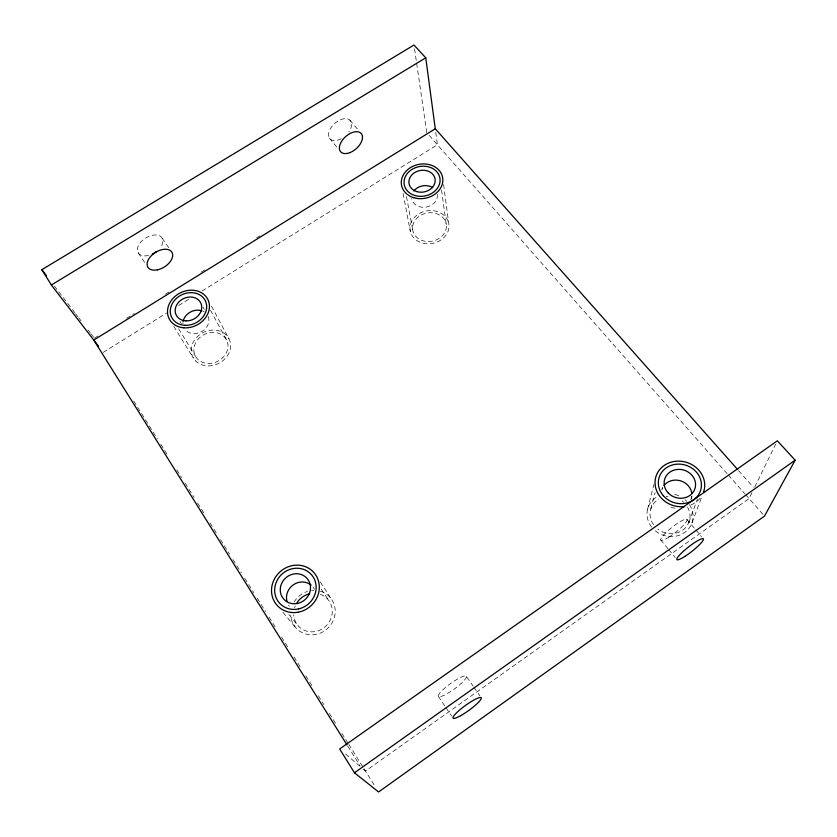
<?xml version="1.0" encoding="UTF-8"?>
<svg xmlns="http://www.w3.org/2000/svg" width="837" height="837" viewBox="0 0 837 837"><rect width="100%" height="100%" fill="white"/><g stroke="black" fill="none" stroke-linecap="round" stroke-linejoin="round"><path stroke-width="0.63" stroke-dasharray="4.18 3.14" d="M647.556 509.283L654.011 484.068M650.778 509.032L655.109 492.627M661.941 489.655L662.59 487.322M690.797 499.501L692.011 496.069M688.767 522.591L697.483 498.904M692 522.832L701.804 496.78M751.908 492.794L749.073 498.59L365.466 771.055L360.852 767.1M754.733 487.029L775.658 444.269M103.244 352.377L166.521 313.059M178.741 305.463L188.733 299.259M202.052 290.983L437.427 144.738L435.282 128.783M94.372 338.211L98.818 335.459M126.607 318.269L134.391 313.457M165.517 294.205L169.963 291.454M201.089 272.203L205.536 269.451M256.677 237.823L260.014 235.762M345.629 754.074L359.512 765.96M738.579 470.593L753.31 487.197M429.224 135.427L727.499 474.087M728.357 475.06L744.763 493.684M745.621 494.667L764.495 516.094M349.866 120.109L358.299 130.101M686.8 519.264L694.992 528.974M695.809 529.936L701.552 536.737M282.948 612.349L296.131 628.106M329.37 138.042L337.677 148.107M660.696 539.865L667.947 548.664M668.753 549.637L675.197 557.452M288.953 614.63L297.93 625.553M54.395 286.055L71.637 308.55M72.421 309.575L74.775 312.64M75.56 313.666L77.904 316.731M78.688 317.757L81.043 320.822M88.094 330.029L90.448 333.095M91.233 334.12L93.587 337.185M162.169 238.221L169.2 248.348M466.429 676.442A17.253 3.317 -35.8 0 1 446.184 694.197A17.253 3.317 -35.8 0 1 444.405 688.401A17.253 3.317 -35.8 0 1 466.429 676.442L473.135 686.099M473.878 687.167L479.831 695.746M138.189 252.837L145.125 263.08M438.285 696.342L445.284 706.679M445.985 707.715L451.582 715.991M321.23 589.143L329.025 600.893M320.278 581.977L332.132 600.171M133.763 401.111L157.356 438.766M160.819 444.311L167.756 455.38M176.774 469.787L181.629 477.54M185.103 483.075L194.121 497.471M197.584 503.016L204.521 514.085M210.077 522.947L217.013 534.027M220.476 539.562L229.495 553.958M232.968 559.503L241.297 572.79M244.76 578.325L253.778 592.732M257.252 598.267L265.57 611.554M269.043 617.099L276.67 629.278M281.525 637.03L289.163 649.219M294.017 656.972L300.954 668.052M305.808 675.804L312.745 686.874M318.29 695.735L323.846 704.597M329.391 713.459L336.328 724.539M341.883 733.4L348.129 743.361M348.82 744.47L363.384 767.728M364.085 768.837L375.122 786.477M347.7 746.081L360.161 766.001M173.824 326.42L193.462 358.194M178.595 328.753L195.419 356.217M180.039 321.46L181.326 323.595M203.025 307.116L204.228 309.303M210.453 310.182L226.325 339.487M211.499 306.206L229.045 338.933A20.255 17.274 -26.8 0 1 208.518 365.895A20.255 17.274 -26.8 0 1 195.209 339.09A20.255 17.274 -26.8 0 1 229.045 338.933M403.099 193.42L410.329 231.389M406.479 196.58L412.892 230.97M414.556 48.881L426.765 132.633M441.549 189.978L446.288 224.536A17.022 14.323 -10.6 0 1 422.8 240.721A17.022 14.323 -10.6 0 1 419.327 216.155A17.022 14.323 -10.6 0 1 446.288 224.536M443.579 184.558L448.873 224.264A19.617 16.51 -10.6 0 1 421.681 242.793A19.617 16.51 -10.6 0 1 417.883 214.439A19.617 16.51 -10.6 0 1 448.873 224.264M674.999 508.226A15.474 14.02 17.7 0 1 669.035 506.176M661.941 489.164A15.474 14.02 17.7 0 1 662.496 487.856M691.833 496.393A15.474 14.02 17.7 0 1 691.205 499.218M313.048 587.061A15.233 14.25 -42.9 0 1 314.45 589.206M289.372 606.187A15.233 14.25 -42.9 0 1 288.629 605.141M208.204 316.553A13.402 11.289 -26.4 0 1 201.759 331.546A13.402 11.289 -26.4 0 1 185.165 329.747M182.916 323.825A13.402 11.289 -26.4 0 1 182.937 322.643M203.025 311.27A13.402 11.289 -26.4 0 1 204.071 311.824M437.291 194.372A12.963 10.755 -10.8 0 1 426.043 207.105A12.963 10.755 -10.8 0 1 411.699 198.432M320.309 591.204A22.902 21.563 -45 0 1 334.748 615.823A22.902 21.563 -45 0 1 311.291 634.844A22.902 21.563 -45 0 1 290.763 615.153M294.059 602.075A22.902 21.563 -45 0 1 307.451 591.435M311.552 590.535A22.902 21.563 -45 0 1 313.718 590.367M320.362 594.312A19.879 18.707 -45 0 1 331.703 616.032A19.879 18.707 -45 0 1 311.238 631.851A19.879 18.707 -45 0 1 293.703 614.923M294.603 607.725A19.879 18.707 -45 0 1 295.21 606.072M700.171 498.172A25.047 22.599 17 0 1 689.175 505.569M689.479 504.669A23.258 21.218 19.3 0 1 684.948 532.269A23.258 21.218 19.3 0 1 654.649 530.26M651.615 527.028A23.258 21.218 19.3 0 1 657.851 496.331M674.81 494.447A23.258 21.218 19.3 0 1 681.412 497.126M685.189 499.815A23.258 21.218 19.3 0 1 686.811 501.353M687.491 506.971A20.182 18.414 19.3 0 1 683.055 529.905A20.182 18.414 19.3 0 1 657.725 529.099M653.509 524.705A20.182 18.414 19.3 0 1 658.667 499.208M666.085 496.676A20.182 18.414 19.3 0 1 668.01 496.508M682.145 500.965A20.182 18.414 19.3 0 1 683.693 502.263M148.557 255.442A14.041 8.663 -32.2 0 1 137.938 246.769A14.041 8.663 -32.2 0 1 155.944 234.988A14.041 8.663 -32.2 0 1 160.285 247.762M341.245 138.722A13.664 8.171 -42 0 1 328.7 133.114A13.664 8.171 -42 0 1 344.938 118.655A13.664 8.171 -42 0 1 348.851 131.953M207.848 363.467A17.577 14.993 -26.8 0 0 227.005 340.879A17.577 14.993 -26.8 0 0 197.898 339.466A17.577 14.993 -26.8 0 0 207.848 363.467M668.878 537.124A16.688 3.097 -38.3 0 0 687.031 519.463A16.688 3.097 -38.3 0 0 665.823 532.719A16.688 3.097 -38.3 0 0 668.878 537.124"/><path stroke-width="1.26" d="M795.15 460.193L764.495 516.094L378.575 791.98L354.469 772.781L339.676 748.979L777.353 440.806L795.15 460.193L354.469 772.781M51.36 284.998L425.751 57.816L413.991 45.02L41.85 269.692L51.36 284.998L98.525 346.246M737.711 469.609L435.282 128.783L93.765 340.063L347.01 744.972M41.85 269.692L46.558 275.823M425.751 57.816L435.366 129.4M663.971 485.502A15.474 14.02 17.7 0 1 680.324 480.752A15.474 14.02 17.7 0 1 691.801 493.474M286.997 601.5A15.233 14.25 -42.9 0 1 293.515 584.686A15.233 14.25 -42.9 0 1 311.176 585.147M183.104 321.439A13.402 11.289 -26.4 0 1 201.884 310.82M413.865 190.951A12.963 10.755 -10.8 0 1 432.719 187.645M296.936 602.786A19.879 18.707 -45 0 1 309.7 593.768M684.645 506.552A25.047 22.599 17 0 1 655.047 483.242A25.047 22.599 17 0 1 683.337 461.564A25.047 22.599 17 0 1 703.582 492.041M156.571 251.487A14.041 8.663 -32.2 0 1 152.261 254.124M668.303 493.014A15.851 14.302 17 0 0 694.867 488.881A15.851 14.302 17 0 0 676.348 469.578A15.851 14.302 17 0 0 668.303 493.014M297.219 603.498A15.6 14.543 -42 0 0 307.482 578.911A15.6 14.543 -42 0 0 281.462 583.839A15.6 14.543 -42 0 0 297.219 603.498M185.919 320.853A13.695 11.456 -26.2 0 0 201.016 303.517A13.695 11.456 -26.2 0 0 178.427 302.46A13.695 11.456 -26.2 0 0 185.919 320.853M416.92 191.642A13.235 10.912 -10.9 0 0 435.094 179.097A13.235 10.912 -10.9 0 0 414.106 172.956A13.235 10.912 -10.9 0 0 416.92 191.642M297.763 612.276A24.639 22.986 -42 0 0 314.848 573.732A24.639 22.986 -42 0 0 273.626 580.606A24.639 22.986 -42 0 0 297.763 612.276M298.736 608.876A21.385 19.942 -42 0 0 311.479 574.716A21.385 19.942 -42 0 0 276.001 582.876A21.385 19.942 -42 0 0 298.736 608.876M663.302 495.671A21.731 19.617 17 0 0 700.098 491.79A21.731 19.617 17 0 0 676.202 464.221A21.731 19.617 17 0 0 663.302 495.671M413.719 197.689A20.904 17.232 -10.9 0 0 442.731 178.155A20.904 17.232 -10.9 0 0 409.743 168.08A20.904 17.232 -10.9 0 0 413.719 197.689M414.911 195.523A18.142 14.961 -10.9 0 0 439.969 178.459A18.142 14.961 -10.9 0 0 411.281 169.859A18.142 14.961 -10.9 0 0 414.911 195.523M183.878 327.811A21.636 18.1 -26.2 0 0 208.507 300.933A21.636 18.1 -26.2 0 0 173.029 298.349A21.636 18.1 -26.2 0 0 183.878 327.811M185.05 325.321A18.77 15.704 -26.2 0 0 205.672 301.498A18.77 15.704 -26.2 0 0 174.682 300.159A18.77 15.704 -26.2 0 0 185.05 325.321M460.768 715.625A17.42 2.992 -35.9 0 0 481.317 697.891A17.42 2.992 -35.9 0 0 459.325 710.289A17.42 2.992 -35.9 0 0 460.768 715.625M684.875 556.406A16.834 2.783 -38.1 0 0 703.404 538.861A16.834 2.783 -38.1 0 0 682.165 552.41A16.834 2.783 -38.1 0 0 684.875 556.406M157.429 269.838A14.145 8.527 -32.4 0 0 172.014 252.397A14.145 8.527 -32.4 0 0 150.273 256.886A14.145 8.527 -32.4 0 0 157.429 269.838M350.054 152.585A13.758 8.046 -41.8 0 0 361.364 133.679A13.758 8.046 -41.8 0 0 341.381 141.673A13.758 8.046 -41.8 0 0 350.054 152.585"/></g></svg>
